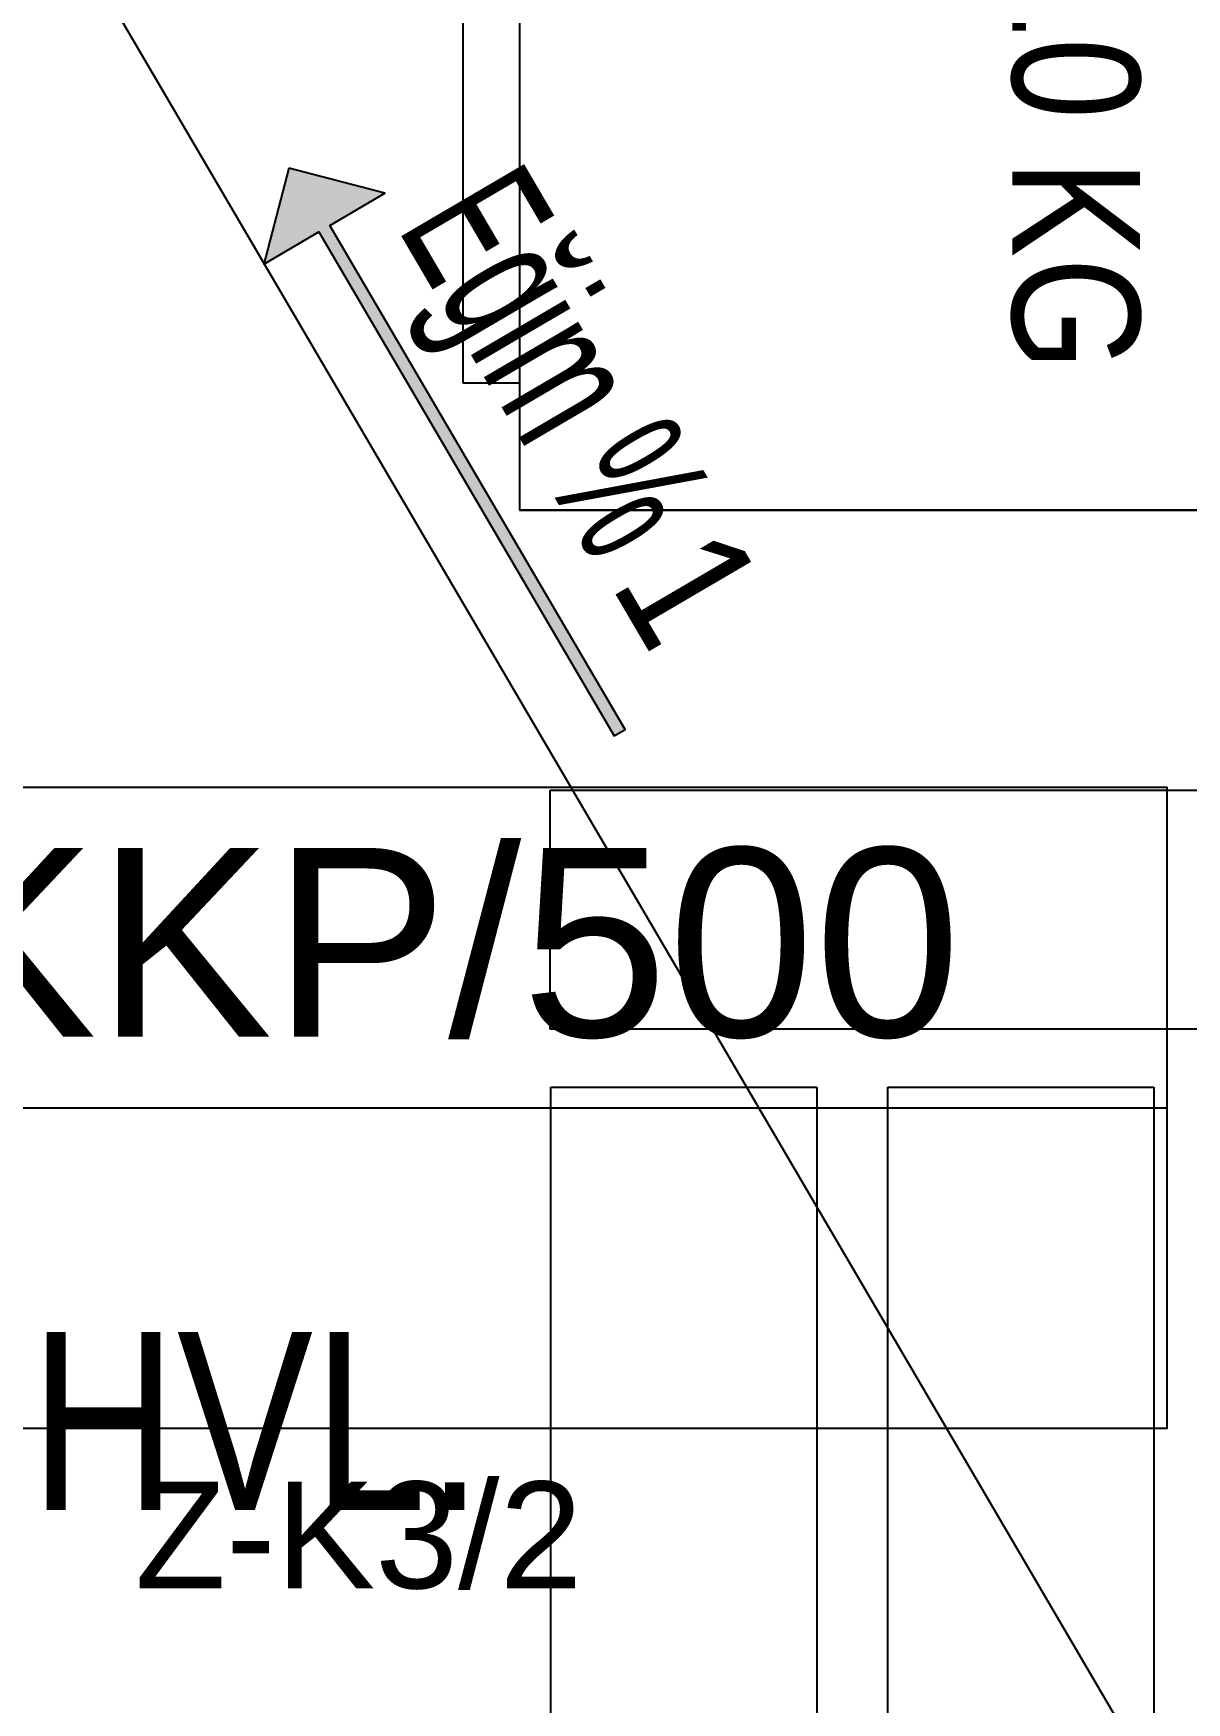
# Model space of a CAD drawing. Header units: inches. Extents: x 21 to 38546, y 13 to 15001.
# Drawn here: x 5916.5 to 5981.2, y 1953.8 to 2047.6 of the extents above; entities that cross this region are included whole.
import ezdxf

# ---------------------------------------------------------------- set-up
doc = ezdxf.new("R2010")
doc.units = ezdxf.units.IN
doc.header["$MEASUREMENT"] = 0
doc.layers.add('RAD-MAHAL', color=2, linetype='Continuous')
for name, color, linetype, lineweight in [('Z_MİM_-KM-ELECTRIC', 8, 'Continuous', 25), ('Z_MİM_-KM-PATTERN-00', 8, 'Continuous', 25), ('Z_MİM_-KM-TEXT', 8, 'Continuous', 25), ('Z_MİM_-KM-TEXT-DETAIL', 8, 'Continuous', 25), ('Z_MİM_-KM-VITRF', 8, 'Continuous', 25), ('Z_MİM_00', 8, 'Continuous', 25)]:
    doc.layers.add(name, color=color, linetype=linetype, lineweight=lineweight)
doc.styles.add('-KM-OLCU', font='ARIALN.TTF')
doc.styles.add('Arial Narrow', font='ARIALN.TTF', dxfattribs={"height": 8})
doc.styles.get("Standard").update_dxf_attribs({"font": 'arial.ttf'})

# ---------------------------------------------------------------- blocks, each defined once
blk = doc.blocks.new('A$Cba0c6c82')
at = {"ltscale": 2}
for p, q in [((65, 65), (65, 0)), ((65, 0), (65, 65)), ((0, 0), (65, 0)), ((57.856, -3.174), (57.856, 0)), ((8.763, -3.174), (57.856, -3.174))]:
    blk.add_line(p, q, dxfattribs=at)
at = {"layer": 'Z_MİM_-KM-TEXT-DETAIL', "color": 7, "insert": (33.893, 58.781), "char_height": 7.17372, "attachment_point": 1, "style": '-KM-OLCU'}
blk.add_mtext_dynamic_manual_height_columns('ÇAMAŞIR MAKİNESİ\\PKURUTMA MAKİNESİ 10 KG', width=84.7034, gutter_width=12.5, heights=[0], dxfattribs=at)
blk = doc.blocks.new('A$Cc60b9af9')
at = {"ltscale": 2}
for p, q in [((0, 115.564), (0, 129)), ((0, 129), (73.26, 129)), ((73.26, 115.564), (0, 115.564)), ((0.023, 21.689), (0.023, 112.302)), ((0.023, 112.302), (14.98, 112.302)), ((14.98, 112.302), (14.98, 21.689)), ((18.962, 21.689), (18.962, 112.302)), ((18.962, 112.302), (33.919, 112.302)), ((33.919, 112.302), (33.919, 21.689))]:
    blk.add_line(p, q, dxfattribs=at)
blk = doc.blocks.new('*U231')
at = {"layer": 'Z_MİM_-KM-PATTERN-00'}
h = blk.add_hatch(color=256, dxfattribs=at)
h.dxf.hatch_style = 1
h.paths.add_polyline_path([(77.47, 3.936), (73.534, 7.872), (73.534, 4.295), (40.703, 4.295), (40.703, 3.577), (73.534, 3.577), (73.534, 0)])
at = {"linetype": 'Continuous'}
blk.add_lwpolyline([(77.47, 3.936), (73.534, 7.872), (73.534, 4.295), (40.703, 4.295), (40.703, 3.577), (73.534, 3.577), (73.534, 0)], close=True, dxfattribs=at)
at = {"color": 7, "style": '-KM-OLCU'}
blk.add_attdef('E', (48.178, 0.211), '', height=7.5, rotation=180, dxfattribs=at)
at = {"layer": 'Z_MİM_-KM-TEXT', "color": 7, "style": 'Arial Narrow', "width": 0.7}
blk.add_text('Eğim %%%', height=8, rotation=180, dxfattribs=at).set_placement((71.512, 0.419))
blk = doc.blocks.new('IS_RADYATOR_TAG_MRD')
at = {"layer": 'RAD-MAHAL'}
blk.add_line((0, 18), (130, 18), dxfattribs=at)
blk.add_lwpolyline([(0, 0), (130, 0), (130, 36), (0, 36)], dxfattribs=at)

msp = doc.modelspace()

# ---------------------------------------------------------------- linework, layer by layer
at = {"layer": 'Z_MİM_-KM-PATTERN-00'}
msp.add_lwpolyline([(6021.756, 1877.083), (5909.257, 2069.084), (5809.756, 1880.083)], dxfattribs=at)

# ---------------------------------------------------------------- block references
at = {"layer": 'RAD-MAHAL'}
msp.add_blockref('IS_RADYATOR_TAG_MRD', (5850.154, 1969.231), dxfattribs=at)
at = {"layer": 'Z_MİM_-KM-ELECTRIC', "ltscale": 0.5, "rotation": 270}
msp.add_blockref('A$Cba0c6c82', (5943.758, 2085.82), dxfattribs=at)
at = {"layer": 'Z_MİM_-KM-VITRF', "ltscale": 0.5}
msp.add_blockref('A$Cc60b9af9', (5945.497, 1876.084), dxfattribs=at)
at = {"layer": 'Z_MİM_00', "rotation": 120.3673472734549}
msp.add_blockref('*U231', (5973.371, 1975.18), dxfattribs=at).add_auto_attribs({'E': '1'})

# ---------------------------------------------------------------- texts
at = {"layer": 'RAD-MAHAL'}
for s, height, p in [('0.4/22-PKKP/500', 10.6, (5854.154, 1991.231)), ('Z-K3/2', 6, (5922.154, 1960.231))]:
    msp.add_text(s, height=height, dxfattribs=at).set_placement(p)
at = {"layer": 'Z_MİM_-KM-TEXT-DETAIL', "color": 7, "ltscale": 0.2, "insert": (5819.693, 1974.628), "char_height": 10, "attachment_point": 1, "style": '-KM-OLCU'}
msp.add_mtext_dynamic_manual_height_columns('\\pxqc;NOT:MEK.HVL.', width=163.21985, gutter_width=12.5, heights=[0], dxfattribs=at)

doc.saveas('drawing.dxf')
